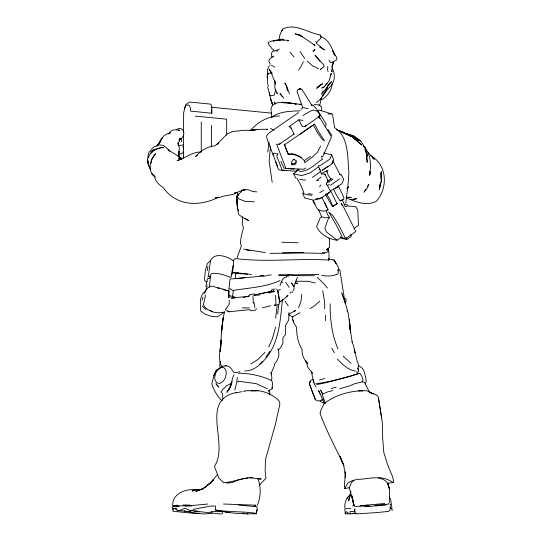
<?xml version="1.0" encoding="UTF-8"?>
<svg xmlns="http://www.w3.org/2000/svg" width="541" height="541" viewBox="0 0 541 541"><rect width="100%" height="100%" fill="white"/><g stroke="black" fill="none" stroke-linecap="round" stroke-linejoin="round"><path stroke-width="0.81" d="M358.46 370.064L358.46 371.397L357.432 372.465L356.221 371.721M229.208 300.248L229.188 304.4L225.685 309.127L225.725 310.081L225.631 309.668M179.396 138.624L179.369 141.005L178.084 144.075M199.318 513.166L194.124 513.395L172.877 511.211L173.722 508.351L176.839 509.352L177.286 510.69L179.139 510.643L184.765 508.229L190.168 510.576L192.765 510.616L193.516 509.27L211.078 506.004L215.48 506.031L215.318 509.947C228.627 513.274 242.53 514.187 256.218 513.747L257.076 509.798L257.103 506.748L238.277 505.03M348.553 513.686L345.246 513.923L346.463 511.63L348.979 513.909L355.897 513.436M271.055 374.007L271.095 372.364L271.947 378.517L271.061 379.958M279.995 39.926C278.453 36.213 280.962 32.365 282.659 29.16C294.791 22.58 308.032 32.927 320.123 34.955L320.928 36.538L320.887 38.161L316.12 42.807M238.047 382.102L238.074 381.168L256.191 383.643L267.376 388.736M325.384 320.698L325.547 314.984M380.262 183.805L379.268 187.903L381.324 181.519L381.513 171.355L381.114 177.245M242.469 216.698L242.253 224.61L243.484 227.247C242.442 232.731 240.312 238.02 240.542 243.863L241.401 245.871L237.256 257.137L237.452 258.787C267.829 262.331 298.443 258.226 328.813 260.038L328.948 258.612L328.306 260.214M327.86 248.745L327.812 250.016L328.326 248.292M327.785 66.394L327.609 70.181L328.11 71.507M207.23 270.669L207.96 266.442M237.019 195.328L236.782 199.386L237.249 204.39M349.939 329.55L350.115 326.595L348.093 312.691L347.018 310.419M221.688 366.615C217.387 358.338 220.796 348.898 221.134 340.133L220.451 351.44C221.242 338.139 221.337 324.627 224.583 311.623M178.165 156.816L179.328 148.004L177.989 142.824L178.658 145.664L178.205 143.683M344.292 486.765L345.381 473.612L345.286 477.568L345.205 471.874L345.496 475.302L343.711 465.612L339.924 456.198L343.9 465.49C335.887 448.124 326.5 431.414 320.089 413.31L320.617 410.842L324.228 403.424C336.279 394.261 352.15 390.257 367.136 390.798L373.236 393.895L369.415 392.232L376.536 395.058L378.206 396.722L382.331 422.595L382.629 437.432L383.792 452.411L387.559 464.591L392.381 476.208L393.496 480.449L393.199 482.606L387.633 483.174C380.113 473.429 366.176 480.144 355.91 479.279M332.255 83.152C331.978 89.617 327.846 95.514 322.7 99.226L320.63 99.632M355.275 479.711L351.501 482.315L349.263 487.705L344.759 488.537L344.874 486.934M229.837 288.306L231.737 289.908L233.293 290.463L232.644 296.191L234.199 296.86L235.058 298.003M267.896 74.888L267.342 69.965L269.377 65.475M151.088 163.254L151.96 158.811L155.51 153.739C149.999 159.751 147.226 171.024 154.706 176.65C155.368 181.898 159.46 184.981 163.45 187.808C175.94 206.135 200.197 206.946 218.287 197.208M275.754 89.88L274.152 95.209L271.061 95.73L269.634 95.175L268.417 89.143L267.416 87.412M337.956 185.881L337.841 187.233L335.19 188.478M268.884 390.805L272.292 388.533L272.461 382.717L271.819 380.708C261.803 375.853 250.598 373.506 239.501 373.175L238.716 373.642M270.453 146.537L269.154 161.279L272.177 182.439M209.313 287.143L210.774 274.422L211.835 273.421C218.348 272.86 224.887 275.051 230.838 277.56L232.569 272.813L233.726 260.992C227.497 256.576 215.413 251.721 210.557 260.343L208.495 275.173L209.867 276.728L207.595 276.147M220.025 351.035L221.134 340.133M301.756 294.182L301.06 301.033L298.625 307.694M228.667 291.64L230.013 279.088L244.593 277.77M249.178 296.211L249.232 294.879L254.338 293.824M235.267 277.804L235.72 273.881L234.111 272.86L232.569 272.813L233.157 272.339L237.79 272.596M277.634 313.915L278.791 304.015L279.481 303.954M237.371 377.368L236.701 382.812L234.767 390.142M369.625 175.703C371.214 165.756 371.146 153.705 363.626 146.178M230.459 386.943L232.698 377.794L233.949 374.73M345.794 203.254C346.909 192.887 348.647 182.655 348.871 172.2C347.315 156.985 349.243 137.062 334.561 127.602L332.492 114.212L320.069 110.229L317.067 110.202M275.687 318.108L277.202 304.941L274.138 305.205L275.423 305.476L275.896 304.049L275.633 295.386M230.392 296.799L228.383 297.692L229.276 291.268M267.727 152.075L269.1 142.249M233.232 265.198L231.183 275.66M172.674 505.362C172.376 493.02 186.645 488.415 196.904 489.808M271.339 374.122C271.494 370.227 274.625 367.271 274.869 363.356C278.737 359.643 279.765 353.983 278.047 348.992L278.243 350.149L280.664 347.552L282.957 343.197L282.842 338.064L285.364 334.744L285.364 325.824L288.678 319.988L289.002 312.678M333.006 62.499L331.755 70.763L332.194 71.831L331.471 70.743M380.35 183.913L379.403 189.675L380.83 182.006M332.16 65.481L331.937 66.807L333.425 63.202L333.128 62.059M220.302 361.381L219.727 364.634L219.971 367.312M205.898 286.48L207.446 278.642L209.171 278.595L210.868 276.275M150.148 168.454C146.854 163.795 147.28 157.681 148.856 152.481L153.421 147.152L159.284 144.9L163.423 145.407L167.906 149.1L169.509 151.466M178.78 153.117L179.132 151.534L179.003 154.996L180.072 157.857L179.382 156.254M267.531 77.133L267.525 82.273M267.038 77.458L268.16 73.062M345.381 303.616L346.071 300.613L345.631 298.639L343.975 298.869M321.537 96.988L319.697 105.596L319.028 104.988L314.179 104.521M350.899 491.174L348.654 500.81L350.352 494.738C346.179 497.828 344.252 503.346 344.881 508.29M173.296 506.39L172.593 506.349L172.166 508.127L172.491 509.825M257.076 509.798L256.218 513.747L256.028 513.301C242.53 511.265 228.789 512.212 215.318 509.947M205.039 292.634L205.627 290.395L208.136 287.575L211.146 286.067L220.667 288.346L228.742 291.024M205.708 290.963L207.183 285.567M228.579 292.431L228.924 295.758L228.383 297.692M275.639 327.143L272.36 338.727L268.762 346.984M184.758 108.159L185.827 104.528L189.478 102.046L210.706 104.129L211.802 106.354L211.802 113.218L190.567 111.128A8.176 2.806 -84.4 0 0 187.666 105.211M179.254 140.687L179.977 138.198L179.321 139.916L181.282 138.557L179.172 139.923M281.577 281.246L279.961 285.607M238.283 195.233L238.723 193.806M202.077 300.181L203.003 297.198M325.621 126.161L326.237 124.193L317.479 110.06M332.147 163.653L333.635 159.703L331.687 154.8L323.532 152.995M326.494 172.166L326.92 170.848L328.022 170.361M183.352 151.615L182.885 153.029L179.389 154.32M287.853 276.884L288.515 274.902L318.845 274.476M296.177 280.197L293.932 286.689L294.101 288.732L293.1 290.639M292.113 292.701L292.519 291.572M214.256 374.744L211.781 383.691C213.702 390.095 217.245 396.039 221.851 400.874M148.471 157.756C150.006 150.756 157.255 147.828 163.7 147.206M255.014 506.024L255.345 505.172L223.561 504.023M232.163 381.669L229.059 389.5L230.716 385.828M216.157 370.024L213.925 375.637L216.84 369.726M331.687 154.8L329.929 159.115L320.718 165.242L318.399 166.046L318.575 166.736L310.196 172.822L301.682 175.636L293.547 173.776L295.846 178.266M281.78 31.27L282.659 29.16M273.049 155.003L273.834 153.11L278.088 154.05L276.694 155.815L282.104 170.057L295.927 171.267L298.165 169.022M295.602 161.833L294.859 163.632L292.864 163.923L291.498 163.328L292.12 164.91L295.839 164.079L296.488 160.941L293.499 159.291L291.633 161.597L292.12 164.91M330.395 75.591L331.308 73.414L329.165 80.704L323.985 87.155L321.767 88.061L324.113 86.885L327.068 83.524M357.858 368.489L358.669 366.007L358.575 364.688L357.27 361.665L353.232 344.617L351.988 341.729M269.952 351.204L265.847 357.128M339.721 388.749L348.965 386.132L354.876 383.657L362.118 381.919L363.011 379.823L361.841 376.144L359.711 373.189C345.307 377.584 330.761 381.736 315.782 383.779L317.188 384.475L325.885 382.73L351.001 376.123L359.711 373.189M365.391 383.373L366.176 381.615L366.014 378.842L363.992 371.112L362.497 368.353L358.825 365.784M256.393 308.647L255.825 309.919L253.411 310.561L250.72 310.656L249.739 309.668L230.338 311.616L228.829 311.609L227.7 310.588M326.284 184.224L327.86 180.126M296.265 280.015L297.53 277.323M159.101 143.466C160.961 138.537 164.444 133.796 170.043 133.113L168.136 133.945L170.151 132.504M303.325 61.721L300.931 66.712L298.686 70.005M323.072 90.942L321.415 94.357L331.572 81.583L329.685 83.172M204.106 293.553L205.303 291.092C199.21 295.467 200.204 304.326 200.731 310.953L204.965 314.105L212.187 316.58L217.313 316.769L219.747 315.504L220.309 314.517M320.597 146.05L317.493 152.319L311.968 157.33L304.678 162.706L304.312 160.623L299.863 156.437L292.715 153.624L287.832 153.874L286.46 150.114M323.133 399.691L319.63 400.82L317.499 400.861L315.403 399.745L309.317 383.589L310.372 381.547L309.317 383.589L313.266 394.294M344.84 509.304L345.246 513.923M388.79 503.373L388.452 504.029L387.275 504.246L374.994 505.321M159.575 142.851L162.226 137.928L157.377 145.461L160.001 142.459L156.734 146.043M169.651 132.998L170.51 131.395C173.221 129.407 176.893 129.373 179.984 130.381L178.773 130.259M332.451 206.615L337.124 203.626L332.451 206.615L325.425 194.395M309.317 383.589L310.453 380.485L311.974 379.755M231.048 385.097L226.848 392.293L229.56 388.282M314.307 275.714L298.057 275.68L288.515 274.902L287.399 275.234L285.858 277.459L285.202 277.148L282.436 279.65L281.367 281.949L282.929 282.274M365.824 189.262L364.086 192.156L366.744 189.025L368.867 184.197L367.562 186.368M217.861 369.598L215.703 373.094L214.77 376.502L214.865 379.64L216.63 382.703L219.396 383.515C225.009 381.851 227.301 374.785 225.671 369.557L223.609 367.535L220.701 367.555L217.861 369.598L222.358 366.243L226.334 365.77M344.759 488.537L347.795 483.066L353.307 480.124M323.89 93.836L324.701 92.592L323.822 93.816M233.157 260.836L234.551 258.814L236.667 258.706M319.596 186.794L320.894 184.961M259.369 485.69L261.242 483.059L265.956 478.372L265.131 471.38L265.496 459.498L275.335 424.584L279.656 405.324L279.853 402.91L278.852 400.611C272.15 394.166 263.251 390.325 253.885 390.548L255.501 390.825M217.698 474.356L209.888 483.438L205.424 486.988L213.803 479.624L209.888 483.438L201.529 489.558L203.504 488.476M326.453 183.845L330.585 191.298L322.206 197.384L313.692 200.197L304.691 198.033L302.845 193.428L303.751 192.244L300.262 184.197L296.887 178.138M322.537 95.656L323.484 94.452L322.558 95.155M327.589 85.782L329.158 83.821M322.071 197.823L328.062 209.529L326.216 210.672L327.474 214.506L329.537 217.583L327.954 219.558L324.816 228.403L326.561 232.035L337.111 240.197L342.149 236.877L336.84 226.037L328.745 211.93L332.979 215.744L339.031 225.543L345.571 238.676L355.836 231.548L344.083 208.035L341.168 203.301L342.034 205.357M332.904 390.487L327.887 391.833L322.051 394.403L325.439 403.275M262.399 361.381C258.26 367.041 251.876 370.943 244.735 370.964M322.017 197.154L321.138 198.202L319.339 198.953L316.045 198.858M346.909 498.362L350.412 494.751M245.188 218.395L248.617 220.586L242.185 217.178L238.574 214.351L237.201 205.688L236.735 196.647L242.388 190.324M318.439 86.364L316.647 88.325L321.185 84.382L317.357 87.554L322.659 83.747L319.717 85.356M321.307 68.626L320.482 69.532L323.843 66.624L324.1 65.292L315.051 55.175L320.144 61.566M286.412 296.671L287.839 295.217M264.907 352.407L257.854 359.555L250.977 363.904M276.62 289.056L277.973 291.207L279.582 302.27L282.679 299.741L279.582 302.27L279.602 302.94M221.364 314.524L223.507 312.387M259.917 364.336C278.656 348.56 280.062 323.051 282.334 300.519L287.947 295.656M250.733 130.097C258.084 121.941 268.329 115.943 279.555 116.031M235.917 392.894L241.895 391.637M327.291 182.189L330.815 178.807L332.823 179.139L328.455 182.398M272.563 57.001L273.448 56.183L270.493 58.34L269.175 59.706L268.776 60.984L270.304 64.338M289.848 293.222L291.139 292.032M300.931 109.302L302.764 107.625L308.14 108.525M327.663 248.853L326.419 249.983L329.53 247.163L329.57 239.338L328.969 238.209M150.716 153.488L153.123 151.338M154.327 150.263L155.531 149.188L153.549 149.647L150.912 151.818M319.745 301.195L314.348 305.942L309.952 308.695M305.746 168.001L303.846 169.225L285.925 168.542L276.613 144.183L279.264 144.291L294.047 134.026L290.571 127.054L288.921 126.689L298.828 119.804L302.223 126.398L304.86 126.513L306.165 125.397M279.264 144.291L280.603 143.142M176.474 130.002L178.003 128.751L179.47 128.413L181.762 128.995C185.82 132.18 183.433 138.482 179.085 140.038M218.625 369.273L222.358 366.243L221.059 367.055M218.794 142.858L216.819 144.454L227.064 134.019L232.353 131.591L243.869 130.286L251.247 130.313L257.354 129.502L249.956 130.557L257.746 129.36L267.809 129.245L266.388 129.583M339.471 178.97L330.51 185.265M197.485 155.064L195.605 156.545C200.616 150.986 207.047 146.341 214.777 145.894L218.124 143.365M321.05 177.083L316.478 180.626L318.575 180.214M352.597 506.207L353.767 505.314L352.773 499.843M330.03 179.402L330.815 178.807L328.15 175.325L326.92 170.848L321.34 173.512L318.399 166.046M354.227 228.424L358.527 225.327L357.757 210.375L355.951 206.79L347.593 205.918L345.253 206.669L342.297 199.683L340.161 200.995L336.313 194.787L333.432 188.897M328.062 209.529C325.033 212.207 320.515 211.139 317.418 209.103L312.935 200.725L315.295 204.133M293.547 173.776L298.618 169.779L299.883 171.456C308.992 171.483 315.362 163.767 322.551 159.189L321.719 158.202M281.334 39.412L271.913 40.954L268.12 42.475L268.221 43.53L271.927 48.649L273.631 49.779L273.732 50.685L272.36 51.672L271.481 53.234L271.792 57.427M304.86 126.513L320.258 115.828C319.197 113.008 316.979 110.323 313.807 110.019L311.034 110.844L302.838 115.504M257.036 505.186L257.631 504.767C260.85 496.361 261.046 487.143 257.996 478.663L249.482 477.757M286.189 149.363L284.546 144.846L312.617 125.35M327.914 166.635L331.795 163.93L332.837 160.792L340.289 175.122M299.768 134.452L314.598 124.153L318.771 131.957L324.546 140.964L322.159 139.382L317.195 132.227L313.286 124.89L314.598 124.153M304.312 160.623L310.48 156.342M312.414 177.36L320.847 171.504L319.684 169.002M325.655 193.908L326.865 194.26L331.004 191.386L337.05 203.761M340.56 236.924L341.222 238.29L346.795 239.521L351.447 236.295L350.561 234.49M195.429 116.633L196.113 116.173L226.665 119.176L226.665 135.182M298.571 112.555L268.938 133.059L266.551 135.811L267.024 138.848L277.628 166.702M329.537 217.583L326 217.82L321.699 216.88L320.225 217.861L316.553 226.578C320.144 234.3 328.766 239.332 337.111 240.197M277.695 304.725L278.791 304.015M268.437 390.981L269.783 390.142L268.654 390.825M299.964 312.684L292.566 316.904L288.319 314.51M319.738 192.67L323.619 190.324M327.447 185.549L329.32 184.454M271.494 117.275C279.825 111.263 290.416 111.243 300.241 110.81M316.336 102.54C322.362 98.881 324.715 91.612 329.895 86.945C334.893 82.252 335.657 74.32 332.282 68.47M255.034 294.696L254.676 294.879L272.177 291.268L274.355 291.471L273.219 290.28M254.135 505.781L255.345 505.172L255.44 506.146M245.269 189.573L239.034 191.548L233.11 194.435L223.582 196.099L219.254 197.634L215.399 197.864L218.314 197.113M276.708 50.266L279.251 49.015M279.88 280.563C265.381 287.345 248.86 287.724 233.293 290.463M231.704 383.129L226.239 386.037L224.671 388.039L223.372 388.397L220.999 392.124L222.067 393.064M280.495 39.804L282.388 38.911M328.847 259.22L333.925 259.917L335.988 263.088L338.308 267.078L338.166 273.699C333.148 276.579 327.17 276.235 321.604 275.457M212.228 512.773C200.927 516.276 188.856 510.346 177.286 510.69M288.671 314.159L295.575 310.602L294.101 311.075M205.485 487.394L195.95 491.35L201.32 489.504M319.542 116.105L320.258 115.828L319.393 115.49M320.495 171.639L320.847 171.504M336.313 274.415L336.867 274.219M330.416 190.608L332.729 189.803L341.939 183.676L343.697 179.362L341.479 174.824L339.396 174.364M280.36 289.577L277.519 290.531L278.798 295.711L279.582 302.27M287.345 40.947L288.766 40.474L281.624 39.73L273.259 40.866L282.429 39.885M293.452 134.222L294.047 134.026M187.206 104.846L185.705 105.874L185.002 107.138L183.649 112.859L183.548 132.646M269.114 293.141L274.355 291.471M271.535 290.219L271.129 290.348L273.333 289.192L275.153 288.995M243.355 297.631L249.117 295.886M235.72 273.881L238.622 273.009L251.606 274.476M236.336 392.495C198.912 400.252 229.702 444.012 214.392 466.342L218.916 478.068L223.453 482.599C233.381 482.349 242.578 477.588 252.64 477.642M210.733 261.215L209.306 261.634L207.318 263.656L205.397 270.547L204.39 280.096L205.614 281.212L207.142 281.685M154.327 149.789L159.906 148.18M181.796 159.169L177.171 160.488C185.306 158.317 192.522 151.663 201.096 151.994M319.494 379.965L324.634 378.524M331.268 388.546L336.103 387.194M337.577 270.324L339.843 269.716L345.172 303.636M277.918 50.807L276.884 51.077L275.18 50.34M239.974 371.708L237.316 372.411L234.043 372.445L231.988 370.152M195.254 490.173L192.014 491.025L195.078 489.984L201.178 489.443M243.984 478.46L238.074 480.016L232.055 482.538L226.76 483.16M262.371 307.836L270.703 305.746M305.482 179.781L304.292 180.079L299.748 179.254M178.172 145.732L183.663 144.853M175.744 506.985L179.314 506.146M259.362 294.081L266.246 292.498M245.188 189.566L241.232 190.432L247.825 189.6L253.093 191.575L256.799 191.886M237.1 192.468L234.449 193.036L237.35 192.481L237.756 195.869M267.017 292.323L272.177 291.268M224.332 312.015C216.867 314.084 207.487 311.88 203.389 304.881L205.303 296.231L205.235 294.629M238.622 273.009L236.248 273.476L247.704 274.172M359.238 390.832L360.671 390.555M321.57 399.867L323.078 399.603M173.37 505.592L178.036 505.199M202.091 489.24L196.545 490.045L200.677 489.578M340.161 200.995L343.745 199.318L343.826 197.397L338.389 185.955M248.346 296.326L231.237 298.057L234.294 298.017M245.553 478.258L247.913 477.96M273.259 40.866L278.399 40.23M350.69 508.324L345.415 508.763M353.449 199.088L356.688 198.696L353.374 199.446L350.21 199.487L345.97 197.648M384.813 503.509L360.117 505.707M263.771 275.984L236.147 278.547M173.485 506.16L192.88 505.422L207.859 504.029M253.546 295.535L259.565 294.953M160.704 147.95L163.145 147.72M266.612 275.389L271.291 274.943M243.484 391.386L244.951 391.265M386.24 505.044L364.898 506.755M224.934 365.919C227.693 365.324 230.344 367.217 231.933 369.327M270.662 72.994L267.917 73.725L267.322 75.497L267.389 77.972M328.137 114.083L331.288 113.853M352.685 513.389L355.992 513.145M322.294 252.775L326.128 252.579L327.961 251.572L327.914 248.292M295.92 281.286L308.025 281.259L315.153 282.99M250.983 390.879L258.064 390.676L244.999 390.791M282.483 252.863L303.406 252.451M288.515 274.902L278.554 275.065L287.399 275.234M184.954 506.078L191.73 505.991M355.031 511.509L350.041 511.549L350.142 513.882M321.32 174.067L324.81 174.046L328.008 180.579M270.04 253.371L302.832 252.999L324.776 253.371M210.862 511.515L222.682 511.536L222.067 513.869L219.761 513.896L190.168 510.576M294.311 169.008L287.197 168.549M242.131 307.89L249.374 307.93M182.966 505.017L189.905 505.078M257.415 478.893L261.296 478.988L257.996 478.663M197.817 511.225L194.564 511.15L197.587 511.306M281.834 102.607L293.236 103.649M187.402 511.536L190.716 511.624M225.895 512.293L229.857 512.401M281.78 242.226L298.206 242.781M254.317 201.766L245.289 201.394L239.318 199.068L236.735 196.647M295.095 283.153L297.706 283.261L295.237 283.132M358.325 390.683L362.896 390.886M286.602 170.611L279.65 170.057L278.358 169.232L275.714 161.989M302.94 120.373L298.828 119.804M172.593 506.349L174.188 506.484M259.869 275.538L266.064 276.106M362.118 381.919L364.269 382.108L369.659 392.502M211.328 107.219L271.859 113.17M301.81 104.325C292.221 104.278 281.401 99.51 272.569 104.805L270.885 109.126L271.927 117.275M299.599 104.44L301.263 104.623M228.924 295.758L232.644 296.191M265.327 252.579L243.7 249.117M346.551 197.12L351.244 197.715L348.303 197.127M308.12 193.651L312.536 194.212M311.738 195.301L307.315 194.74L302.845 193.428M378.281 477.649C383.711 477.872 388.884 479.427 393.199 482.606M242.442 513.172L244.762 513.483M246.304 513.693L247.852 513.909M285.574 168.325L283.951 168.102L280.833 161.313M294.75 103.865L296.258 104.082L294.629 103.831M344.042 204.403L347.707 204.951M292.999 103.588L288.103 102.844L291.721 103.426M182.648 158.682L178.476 158.019L180.924 158.682M246.29 249.976L249.949 250.666M184.129 510.907L185.766 511.218M345.571 238.676L340.377 237.229M173.722 508.351L176.941 509.101M355.302 370.97C347.755 369.976 342.379 364.113 337.273 359.021M217.448 287.974L219.788 288.563M350.507 135.291C360.644 137.387 365.601 146.922 367.549 156.187L364.925 149.512M343.501 133.066L353.692 136.122L346.03 133.444M392.137 510.589L392.083 509.284L390.399 507.614M367.102 505.179L369.26 505.788L354.673 506.498M341.27 131.963L347.552 134.026L355.68 137.549L350.548 134.966L354.037 137.083M336.529 129.854L340.133 131.064M222.838 289.388L227.064 290.828M337.665 130.3L343.197 132.241L351.035 136.447L340.864 131.422M348.066 134.75L355.68 137.549M344.894 133.573L350.96 135.872L359.231 140.849L347.552 134.026L350.96 135.872L361.794 145.015L350.96 135.872L340.857 131.382M340.898 131.362L343.197 132.241L337.09 129.759M350.21 199.487C358.399 202.916 367.528 205.566 376.042 201.475C388.228 188.545 387.41 164.768 370.801 155.734M270.351 128.515L273.915 130.002M274.625 67.023L271.379 65.238M293.668 159.196L294.717 159.69M319.812 47.121L321.178 47.77L320.002 47.108M320.887 36.727C329.009 39.635 332.228 48.399 334.899 55.824M233.327 297.171L234.483 297.726M273.732 50.685L274.943 51.267M320.069 401.28L324.255 403.295M301.283 157.756L296.15 155.105L291.565 154.408L288.509 154.658L284.228 144.001L284.546 144.846M226.429 310.608L229.12 312.022M313.273 44.321L315.146 45.383L300.742 35.699L295.17 33.826L299.072 34.955L302.575 36.781L298.95 34.84L300.377 35.983L299.058 34.847M182.209 158.601L167.994 149.708M210.097 310.169L212.674 311.704M355.43 137.935L360.32 140.897M319.028 104.988L321.597 107.03L321.638 110.905M318.629 68.984L315.768 67.185L313.002 66.225L307.099 61.038M321.368 48.156L324.499 49.961L317.229 44.071L315.863 41.711M282.855 39.588L283.998 40.345M372.397 157.952L374.264 159.331L367.968 152.258M268.316 393.131L270.257 394.646M343.122 356.093L351.102 363.417M365.953 148.39L363.863 146.415M154.767 176.542L151.913 173.817L155.253 177.002M317.324 277.344L324.505 284.404L327.454 288.049M202.28 306.003L206.033 309.81M276.708 92.7L277.33 93.613L274.875 88.393L274.862 80.548L275.714 84.207L272.258 75.246L269.147 69.207L272.055 73.306M270.554 71.54L272.109 73.366M289.976 52.213L294.054 57.035M316.742 109.093L313.936 106.002L312.671 105.062L311.224 104.798L312.022 105.59L301.858 89.272L300.546 88.866L298.186 89.441L296.962 91.28L302.622 107.28M283.795 98.239L280.015 93.573L282.159 96.413M268.857 390.48L269.668 391.894L269.763 394.795M300.045 51.544L304.678 58.597M285.702 282.287L289.185 287.372M284.972 301.161L288.204 305.908M289.503 94.053L286.29 85.431L284.782 83.104L287.102 86.878M327.954 129.4L331.876 135.568M318.852 117.16L319.684 118.52M318.717 115.943L331.484 136.907L323.078 155.964L321.422 157.113L321.395 156.525M328.948 60.125L330.416 62.54L330.923 62.628L336.218 60.267L336.975 58.611L336.658 57.393L332.424 50.279L334.277 54.438M331.667 348.174L334.433 352.739M358.676 370.003L357.594 368.184L358.5 369.719M354.22 508.878L354.97 510.19L354.653 509.297L354.869 512.658L355.532 513.916L375.454 512.692L388.648 511.407L390.183 509.953L390.115 506.038M326.865 194.26L330.423 200.474L332.918 206.635M320.116 393.463L318.514 390.575L324.681 403.863M322.504 393.645L320.495 389.987L322.497 393.848M324.81 174.046L325.54 175.379M316.052 387.146L314.375 384.042L312.935 379.322M150.723 170.253L148.491 164.626L148.106 161.103M320.928 36.538L320.123 34.955M318.399 209.299L321.699 216.88M345.909 237.722L346.795 239.521M148.586 164.214L147.896 162.713L148.606 164.369M328.353 250.666L328.928 251.944L329.029 258.754M389.175 496.374L390.737 499.823L391.4 504.76L390.088 504.056L391.65 506.099L391.948 508.418M272.88 105.326L270.865 99.76L269.871 94.993M324.904 202.949L326.642 207.501M341.628 292.695L344.732 301.006L347.687 311.501M342.101 293.946L344.732 301.006M337.969 348.803C331.795 334.676 330.024 319.109 330.172 303.819M313.564 394.578L315.403 399.745M292.566 316.904L292.776 319.657L293.614 321.956M292.776 319.657L294.236 323.66L296.583 327.278C296.596 334.751 297.814 343.028 302.067 349.222C301.709 354.849 304.035 359.921 307.903 363.87L305.76 360.935L306.767 362.348L307.41 366.683L312.468 373.29L311.393 371.883L313.848 382.893M290.571 127.054L291.099 128.596M271.839 387.187L272.292 388.533M354.145 349.865L355.119 352.833L354.632 351.339M387.992 484.067L389.405 488.834L389.527 502.589M349.175 323.362L350.115 326.595M275.18 103.933L274.659 102.046L274.99 104.183M349.263 487.705L354.172 505.713L351.819 495.671L353.767 505.314M181.025 138.773L181.756 141.789M147.504 159.27L147.977 161.461M182.986 146.672L183.44 148.91M286.29 85.431L287.379 90.956M237.945 208.806L238.371 211.064M322.727 290.652L324.641 302.169L324.722 308.81M254.013 302.385L254.906 307.795M381.73 418.267L378.639 398.866M267.639 83.023L268.241 86.79M237.479 205.864L237.715 207.331M352.252 342.473L349.675 325.817L350.595 332.289L349.27 319.413M222.757 400.347L222.601 393.53M269.533 92.626L269.702 94.195M369.78 171.903L369.943 174.385L369.76 171.179M183.582 156.816L183.636 157.904M252.978 295.995L253.276 303.298M381.263 179.7L380.979 172.525L381.324 181.519M237.114 199.149L237.201 205.688M211.47 125.404L211.47 146.942M201.259 121.996L201.259 151.98M183.548 135.169L183.548 157.898M211.409 109.532A8.176 2.806 -84.4 0 1 211.802 113.218M222.351 323.91L221.472 332.532L223.169 317.892L222.351 323.91M326.257 89.59L324.952 92.227L327.812 86.79L326.257 89.59M313.78 50.347L312.941 51.354L314.957 49.589L313.78 50.347M348.654 186.936L347.024 188.62L348.654 186.936M328.272 166.358L322.335 170.165L328.272 166.358M299.565 89.082L298.186 89.441L300.546 88.866L299.565 89.082M218.713 387.025L215.981 383.846L218.713 387.025M334.331 260.377L333.925 259.917L336.184 263.859L334.331 260.377M292.458 284.356L291.477 282.882L293.932 286.689L292.458 284.356M389.331 488.367L387.633 483.174L389.405 488.834L389.331 488.367M271.859 102.695L270.649 98.935L272.218 103.798L271.859 102.695M366.595 154.401L366.223 152.352L367.217 162.368L366.595 154.401"/></g></svg>
